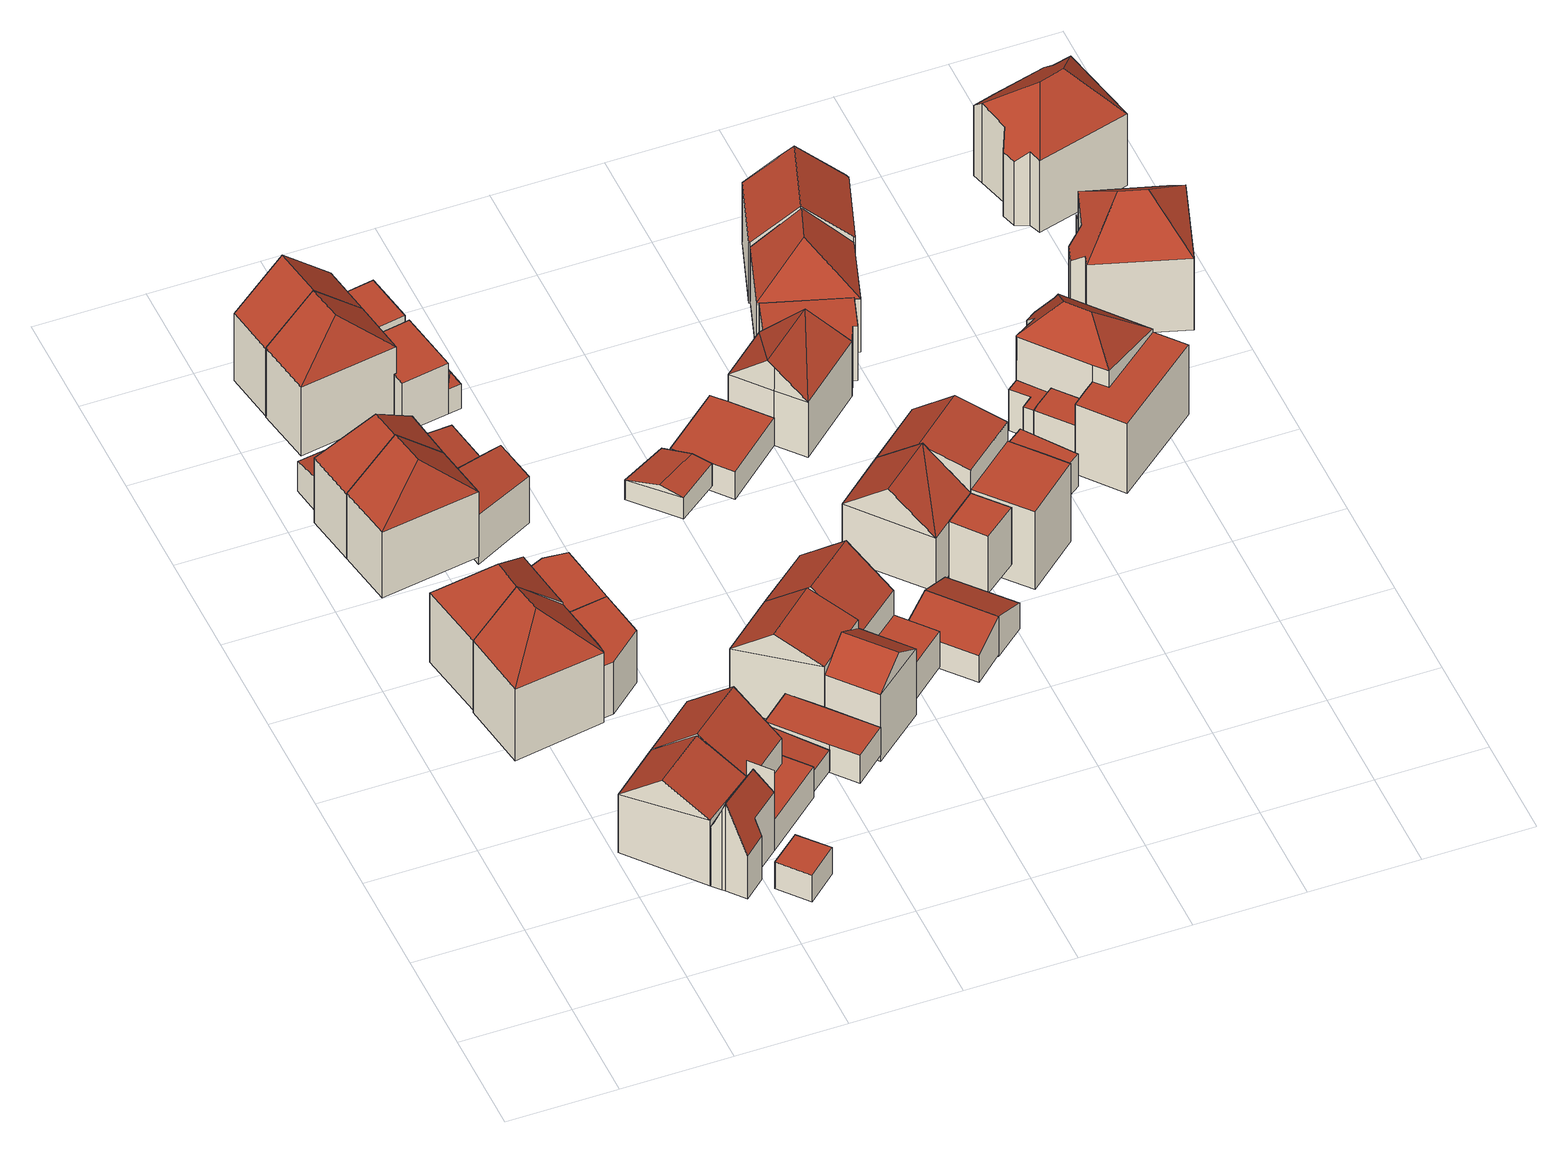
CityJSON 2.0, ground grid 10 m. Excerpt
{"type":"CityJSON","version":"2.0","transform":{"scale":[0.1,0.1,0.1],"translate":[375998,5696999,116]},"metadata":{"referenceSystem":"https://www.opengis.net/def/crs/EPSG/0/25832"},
"CityObjects":{
"building1":{"type":"Building","attributes":{"Gemeindeschluessel":"05954016","Geometrietyp2DReferenz":"3000","function":"31001_1010"},"address":[{"country":"Germany","locality":"Hattingen","thoroughfareNumber":"81","thoroughfareName":"Rathenaustraße"}],"children":["building1-1","building1-2"]},
"building1-1":{"type":"BuildingPart","attributes":{"roofType":"3100","measuredHeight":9.87},"parents":["building1"],"geometry":[{"type":"Solid","lod":"2","boundaries":[[[[0,1,2,3]],[[4,5,6,1,0]],[[3,2,7,8,9]],[[0,10,4]],[[9,11,3]],[[3,11,10,0]],[[4,10,11,9]],[[1,6,7,2]],[[5,4,9,8]],[[7,6,5,8]]]],"semantics":{"surfaces":[{"type":"WallSurface"},{"type":"RoofSurface"},{"type":"GroundSurface"},{"type":"ClosureSurface"}],"values":[[0,0,0,0,0,1,1,2,0,3]]}}]},
"building1-2":{"type":"BuildingPart","attributes":{"roofType":"5000","measuredHeight":9.74},"parents":["building1"],"geometry":[{"type":"Solid","lod":"2","boundaries":[[[[12,13,6,5]],[[14,15,13,12]],[[16,17,15,14]],[[18,19,17,16]],[[20,21,19,18]],[[22,23,21,20]],[[8,7,23,22]],[[18,16,14,12,24,20]],[[5,24,12]],[[8,22,20,24,5]],[[13,15,17,19,21,23,7,6]],[[7,8,5,6]]]],"semantics":{"surfaces":[{"type":"WallSurface"},{"type":"RoofSurface"},{"type":"GroundSurface"},{"type":"ClosureSurface"}],"values":[[0,0,0,0,0,0,0,1,1,1,2,3]]}}]},
"building2":{"type":"Building","attributes":{"Gemeindeschluessel":"05954016","Geometrietyp2DReferenz":"3000","function":"31001_1010","roofType":"5000","measuredHeight":12.03},"address":[{"country":"Germany","locality":"Hattingen","thoroughfareNumber":"55","thoroughfareName":"Erzbergerstraße"}],"geometry":[{"type":"Solid","lod":"2","boundaries":[[[[25,26,27,28]],[[29,30,26,25]],[[31,32,30,29]],[[33,34,32,31]],[[28,27,34,33]],[[35,36,33,31]],[[35,29,25,37,36]],[[36,37,28,33]],[[28,37,25]],[[29,35,31]],[[26,30,32,34,27]]]],"semantics":{"surfaces":[{"type":"WallSurface"},{"type":"RoofSurface"},{"type":"GroundSurface"}],"values":[[0,0,0,0,0,1,1,1,0,0,2]]}}]},
"building3":{"type":"Building","attributes":{"Gemeindeschluessel":"05954016","Geometrietyp2DReferenz":"3000","function":"31001_1010","roofType":"5000","measuredHeight":11.72},"address":[{"country":"Germany","locality":"Hattingen","thoroughfareNumber":"53","thoroughfareName":"Erzbergerstraße"}],"geometry":[{"type":"Solid","lod":"2","boundaries":[[[[28,38,39,37]],[[40,41,38,28]],[[42,43,41,40]],[[44,45,43,42]],[[46,47,45,44]],[[48,49,47,46]],[[50,51,49,48]],[[37,39,51,50]],[[44,42,40,52,46]],[[28,37,52,40]],[[50,48,46,52,37]],[[38,41,43,45,47,49,51,39]]]],"semantics":{"surfaces":[{"type":"WallSurface"},{"type":"RoofSurface"},{"type":"GroundSurface"}],"values":[[0,0,0,0,0,0,0,0,1,1,1,2]]}}]},
"building4":{"type":"Building","attributes":{"Gemeindeschluessel":"05954016","Geometrietyp2DReferenz":"3000","function":"31001_1010","roofType":"5000","measuredHeight":11.62},"address":[{"country":"Germany","locality":"Hattingen","thoroughfareNumber":"51","thoroughfareName":"Erzbergerstraße"}],"geometry":[{"type":"Solid","lod":"2","boundaries":[[[[53,54,55,56]],[[57,58,54,53]],[[59,60,58,57]],[[56,55,60,59]],[[53,61,57]],[[59,62,56]],[[56,62,61,53]],[[57,61,62,59]],[[54,58,60,55]]]],"semantics":{"surfaces":[{"type":"WallSurface"},{"type":"RoofSurface"},{"type":"GroundSurface"}],"values":[[0,0,0,0,1,0,1,1,2]]}}]},
"building5":{"type":"Building","attributes":{"Gemeindeschluessel":"05954016","Geometrietyp2DReferenz":"3000","function":"31001_1010","roofType":"5000","measuredHeight":11.52},"address":[{"country":"Germany","locality":"Hattingen","thoroughfareNumber":"49","thoroughfareName":"Erzbergerstraße"}],"geometry":[{"type":"Solid","lod":"2","boundaries":[[[[63,64,60,65]],[[66,67,64,63]],[[56,55,67,66]],[[65,60,55,56]],[[63,68,66]],[[56,69,65]],[[65,69,68,63]],[[66,68,69,56]],[[64,67,55,60]]]],"semantics":{"surfaces":[{"type":"WallSurface"},{"type":"RoofSurface"},{"type":"GroundSurface"}],"values":[[0,0,0,0,1,0,1,1,2]]}}]},
"building6":{"type":"Building","attributes":{"Gemeindeschluessel":"05954016","Geometrietyp2DReferenz":"3000","function":"51009_1610","roofType":"2100","measuredHeight":3.87},"geometry":[{"type":"Solid","lod":"2","boundaries":[[[[70,71,72,73]],[[74,75,71,70]],[[76,77,75,74]],[[73,72,77,76]],[[74,70,73,76]],[[71,75,77,72]]]],"semantics":{"surfaces":[{"type":"WallSurface"},{"type":"RoofSurface"},{"type":"GroundSurface"}],"values":[[0,0,0,0,1,2]]}}]},
"building7":{"type":"Building","attributes":{"Gemeindeschluessel":"05954016","Geometrietyp2DReferenz":"3000","function":"31001_1310","roofType":"1000","measuredHeight":3},"geometry":[{"type":"Solid","lod":"2","boundaries":[[[[78,79,80,81]],[[82,83,79,78]],[[84,85,83,82]],[[81,80,85,84]],[[82,78,81,84]],[[79,83,85,80]]]],"semantics":{"surfaces":[{"type":"WallSurface"},{"type":"RoofSurface"},{"type":"GroundSurface"}],"values":[[0,0,0,0,1,2]]}}]},
"building8":{"type":"Building","attributes":{"Gemeindeschluessel":"05954016","Geometrietyp2DReferenz":"3000","function":"31001_1010","roofType":"3100","measuredHeight":9.75},"address":[{"country":"Germany","locality":"Hattingen","thoroughfareNumber":"79","thoroughfareName":"Rathenaustraße"}],"geometry":[{"type":"Solid","lod":"2","boundaries":[[[[86,87,88,0]],[[89,90,87,86]],[[91,92,90,89]],[[0,88,92,91]],[[86,93,89]],[[91,94,0]],[[0,94,93,86]],[[89,93,94,91]],[[87,90,92,88]]]],"semantics":{"surfaces":[{"type":"WallSurface"},{"type":"RoofSurface"},{"type":"GroundSurface"}],"values":[[0,0,0,0,0,0,1,1,2]]}}]},
"building9":{"type":"Building","attributes":{"Gemeindeschluessel":"05954016","Geometrietyp2DReferenz":"3000","function":"31001_1010","roofType":"1000","measuredHeight":5.87},"geometry":[{"type":"Solid","lod":"2","boundaries":[[[[95,96,97,98]],[[99,100,96,95]],[[101,102,100,99]],[[103,104,102,101]],[[105,106,104,103]],[[107,108,106,105]],[[98,97,108,107]],[[105,103,101,99,95,98,107]],[[96,100,102,104,106,108,97]]]],"semantics":{"surfaces":[{"type":"WallSurface"},{"type":"RoofSurface"},{"type":"GroundSurface"}],"values":[[0,0,0,0,0,0,0,1,2]]}}]},
"building10":{"type":"Building","attributes":{"Gemeindeschluessel":"05954016","Geometrietyp2DReferenz":"3000","function":"31001_1010","roofType":"1000","measuredHeight":5.85},"geometry":[{"type":"Solid","lod":"2","boundaries":[[[[109,110,111,99]],[[112,113,110,109]],[[114,115,113,112]],[[116,117,115,114]],[[118,119,117,116]],[[120,121,119,118]],[[122,123,121,120]],[[103,124,123,122]],[[101,125,124,103]],[[99,111,125,101]],[[103,122,120,118,116,114,112,109,99,101]],[[110,113,115,117,119,121,123,124,125,111]]]],"semantics":{"surfaces":[{"type":"WallSurface"},{"type":"RoofSurface"},{"type":"GroundSurface"}],"values":[[0,0,0,0,0,0,0,0,0,0,1,2]]}}]},
"building11":{"type":"Building","attributes":{"Gemeindeschluessel":"05954016","Geometrietyp2DReferenz":"3000","function":"31001_1010"},"children":["building11-1","building11-2"]},
"building11-1":{"type":"BuildingPart","attributes":{"roofType":"1000","measuredHeight":3.45},"parents":["building11"],"geometry":[{"type":"Solid","lod":"2","boundaries":[[[[126,127,128,129]],[[130,131,127,126]],[[132,133,131,130]],[[134,13,133,132]],[[135,136,6,137]],[[129,128,136,135]],[[137,134,132,130,126,129,135]],[[127,131,133,13,6,136,128]],[[13,134,137,6]]]],"semantics":{"surfaces":[{"type":"WallSurface"},{"type":"RoofSurface"},{"type":"GroundSurface"},{"type":"ClosureSurface"}],"values":[[0,0,0,0,0,0,1,2,3]]}}]},
"building11-2":{"type":"BuildingPart","attributes":{"roofType":"9999","measuredHeight":9},"parents":["building11"],"geometry":[{"type":"Solid","lod":"2","boundaries":[[[[137,6,138]],[[137,138,139,134]],[[138,6,13,134,139]],[[13,6,137,134]]]],"semantics":{"surfaces":[{"type":"WallSurface"}],"values":[[0,0,0,0]]}}]},
"building12":{"type":"Building","attributes":{"Gemeindeschluessel":"05954016","Geometrietyp2DReferenz":"3000","function":"31001_1010","roofType":"5000","measuredHeight":11.95},"address":[{"country":"Germany","locality":"Hattingen","thoroughfareNumber":"47","thoroughfareName":"Erzbergerstraße"}],"geometry":[{"type":"Solid","lod":"2","boundaries":[[[[140,141,142,143]],[[144,145,141,140]],[[146,147,145,144]],[[148,149,147,146]],[[143,142,149,148]],[[150,148,146]],[[144,140,151,150,146]],[[150,151,143,148]],[[143,151,140]],[[141,145,147,149,142]]]],"semantics":{"surfaces":[{"type":"WallSurface"},{"type":"RoofSurface"},{"type":"GroundSurface"}],"values":[[0,0,0,0,0,1,1,1,0,2]]}}]},
"building13":{"type":"Building","attributes":{"Gemeindeschluessel":"05954016","Geometrietyp2DReferenz":"3000","function":"31001_1010","roofType":"3100","measuredHeight":11.8},"address":[{"country":"Germany","locality":"Hattingen","thoroughfareNumber":"45","thoroughfareName":"Erzbergerstraße"}],"geometry":[{"type":"Solid","lod":"2","boundaries":[[[[140,152,153,154]],[[155,156,152,140]],[[157,158,156,155]],[[154,153,158,157]],[[140,159,155]],[[157,160,154]],[[154,160,159,140]],[[155,159,160,157]],[[152,156,158,153]]]],"semantics":{"surfaces":[{"type":"WallSurface"},{"type":"RoofSurface"},{"type":"GroundSurface"}],"values":[[0,0,0,0,0,0,1,1,2]]}}]},
"building14":{"type":"Building","attributes":{"Gemeindeschluessel":"05954016","Geometrietyp2DReferenz":"3000","function":"31001_1010","roofType":"2100","measuredHeight":5.6},"geometry":[{"type":"Solid","lod":"2","boundaries":[[[[161,162,163,164]],[[165,166,162,161]],[[167,168,166,165]],[[169,170,168,167]],[[164,163,170,169]],[[167,165,161,164,169]],[[162,166,168,170,163]]]],"semantics":{"surfaces":[{"type":"WallSurface"},{"type":"RoofSurface"},{"type":"GroundSurface"}],"values":[[0,0,0,0,0,1,2]]}}]},
"building15":{"type":"Building","attributes":{"Gemeindeschluessel":"05954016","Geometrietyp2DReferenz":"3000","function":"31001_1010"},"children":["building15-1","building15-2"]},
"building15-1":{"type":"BuildingPart","attributes":{"roofType":"2100","measuredHeight":5.49},"parents":["building15"],"geometry":[{"type":"Solid","lod":"2","boundaries":[[[[171,172,173,174,175]],[[176,177,172,171]],[[178,179,180,177,176]],[[176,171,175,178]],[[172,177,180,173]],[[179,178,175,174]],[[173,180,179,174]]]],"semantics":{"surfaces":[{"type":"WallSurface"},{"type":"RoofSurface"},{"type":"GroundSurface"},{"type":"ClosureSurface"}],"values":[[0,0,0,1,2,0,3]]}}]},
"building15-2":{"type":"BuildingPart","attributes":{"roofType":"1000","measuredHeight":2.13},"parents":["building15"],"geometry":[{"type":"Solid","lod":"2","boundaries":[[[[181,182,180,179]],[[183,184,182,181]],[[174,173,184,183]],[[183,181,179,174]],[[182,184,173,180]],[[173,174,179,180]]]],"semantics":{"surfaces":[{"type":"WallSurface"},{"type":"RoofSurface"},{"type":"GroundSurface"},{"type":"ClosureSurface"}],"values":[[0,0,0,1,2,3]]}}]},
"building16":{"type":"Building","attributes":{"Gemeindeschluessel":"05954016","Geometrietyp2DReferenz":"3000","function":"31001_2460","roofType":"2100","measuredHeight":2.66},"geometry":[{"type":"Solid","lod":"2","boundaries":[[[[185,186,187,188]],[[189,190,186,185]],[[191,192,190,189]],[[188,187,192,191]],[[189,185,188,191]],[[186,190,192,187]]]],"semantics":{"surfaces":[{"type":"WallSurface"},{"type":"RoofSurface"},{"type":"GroundSurface"}],"values":[[0,0,0,0,1,2]]}}]},
"building17":{"type":"Building","attributes":{"Gemeindeschluessel":"05954016","Geometrietyp2DReferenz":"3000","function":"31001_2460","roofType":"1000","measuredHeight":3.07},"geometry":[{"type":"Solid","lod":"2","boundaries":[[[[193,194,195,196]],[[197,198,194,193]],[[199,200,198,197]],[[201,202,200,199]],[[203,204,202,201]],[[196,195,204,203]],[[201,199,197,193,196,203]],[[194,198,200,202,204,195]]]],"semantics":{"surfaces":[{"type":"WallSurface"},{"type":"RoofSurface"},{"type":"GroundSurface"}],"values":[[0,0,0,0,0,0,1,2]]}}]},
"building18":{"type":"Building","attributes":{"Gemeindeschluessel":"05954016","Geometrietyp2DReferenz":"3000","function":"31001_1010"},"children":["building18-1","building18-2"]},
"building18-1":{"type":"BuildingPart","attributes":{"roofType":"1000","measuredHeight":5.58},"parents":["building18"],"geometry":[{"type":"Solid","lod":"2","boundaries":[[[[205,206,207,208]],[[209,210,206,205]],[[211,212,210,209]],[[213,214,212,211]],[[215,216,217,214,213]],[[208,207,218,219,220]],[[215,213,211,209,205,208,220]],[[206,210,212,214,217,218,207]],[[216,215,220,219]],[[218,217,216,219]]]],"semantics":{"surfaces":[{"type":"WallSurface"},{"type":"RoofSurface"},{"type":"GroundSurface"},{"type":"ClosureSurface"}],"values":[[0,0,0,0,0,0,1,2,0,3]]}}]},
"building18-2":{"type":"BuildingPart","attributes":{"roofType":"5000","measuredHeight":3.69},"parents":["building18"],"geometry":[{"type":"Solid","lod":"2","boundaries":[[[[221,222,217,216]],[[223,224,222,221]],[[219,218,224,223]],[[219,223,225]],[[225,223,221,226]],[[221,216,226]],[[226,216,219,225]],[[222,224,218,217]],[[218,219,216,217]]]],"semantics":{"surfaces":[{"type":"WallSurface"},{"type":"RoofSurface"},{"type":"GroundSurface"},{"type":"ClosureSurface"}],"values":[[0,0,0,1,1,0,1,2,3]]}}]},
"building19":{"type":"Building","attributes":{"Gemeindeschluessel":"05954016","Geometrietyp2DReferenz":"3000","function":"31001_1010","roofType":"1000","measuredHeight":5.5},"geometry":[{"type":"Solid","lod":"2","boundaries":[[[[227,228,229,230]],[[231,232,228,227]],[[233,234,232,231]],[[230,229,234,233]],[[231,227,230,233]],[[228,232,234,229]]]],"semantics":{"surfaces":[{"type":"WallSurface"},{"type":"RoofSurface"},{"type":"GroundSurface"}],"values":[[0,0,0,0,1,2]]}}]},
"building20":{"type":"Building","attributes":{"Gemeindeschluessel":"05954016","Geometrietyp2DReferenz":"3000","function":"31001_1010","roofType":"5000","measuredHeight":9.71},"address":[{"country":"Germany","locality":"Hattingen","thoroughfareNumber":"77","thoroughfareName":"Rathenaustraße"}],"geometry":[{"type":"Solid","lod":"2","boundaries":[[[[235,236,237,238]],[[239,240,236,235]],[[241,242,240,239]],[[238,237,242,241]],[[243,235,238,244]],[[239,243,244,241]],[[235,243,239]],[[241,244,238]],[[236,240,242,237]]]],"semantics":{"surfaces":[{"type":"WallSurface"},{"type":"RoofSurface"},{"type":"GroundSurface"}],"values":[[0,0,0,0,1,1,0,0,2]]}}]},
"building21":{"type":"Building","attributes":{"Gemeindeschluessel":"05954016","Geometrietyp2DReferenz":"3000","function":"31001_1010","roofType":"5000","measuredHeight":9.58},"geometry":[{"type":"Solid","lod":"2","boundaries":[[[[245,246,247,248]],[[249,250,246,245]],[[251,252,250,249]],[[248,247,252,251]],[[253,254,248,251]],[[249,245,254,253]],[[248,254,245]],[[249,253,251]],[[246,250,252,247]]]],"semantics":{"surfaces":[{"type":"WallSurface"},{"type":"RoofSurface"},{"type":"GroundSurface"}],"values":[[0,0,0,0,1,1,0,0,2]]}}]},
"building22":{"type":"Building","attributes":{"Gemeindeschluessel":"05954016","Geometrietyp2DReferenz":"3000","function":"31001_1010","roofType":"3100","measuredHeight":9.95},"address":[{"country":"Germany","locality":"Hattingen","thoroughfareNumber":"75","thoroughfareName":"Rathenaustraße"}],"geometry":[{"type":"Solid","lod":"2","boundaries":[[[[255,256,236,235]],[[257,258,256,255]],[[259,240,258,257]],[[235,236,240,259]],[[255,260,257]],[[259,261,235]],[[235,261,260,255]],[[257,260,261,259]],[[256,258,240,236]]]],"semantics":{"surfaces":[{"type":"WallSurface"},{"type":"RoofSurface"},{"type":"GroundSurface"}],"values":[[0,0,0,0,0,0,1,1,2]]}}]},
"building23":{"type":"Building","attributes":{"Gemeindeschluessel":"05954016","Geometrietyp2DReferenz":"3000","function":"31001_1310","roofType":"3100","measuredHeight":2.91},"geometry":[{"type":"Solid","lod":"2","boundaries":[[[[262,263,264,265]],[[266,267,263,262]],[[268,269,267,266]],[[265,264,269,268]],[[262,270,266]],[[268,271,265]],[[265,271,270,262]],[[266,270,271,268]],[[263,267,269,264]]]],"semantics":{"surfaces":[{"type":"WallSurface"},{"type":"RoofSurface"},{"type":"GroundSurface"}],"values":[[0,0,0,0,0,0,1,1,2]]}}]},
"building24":{"type":"Building","attributes":{"Gemeindeschluessel":"05954016","Geometrietyp2DReferenz":"3000","function":"31001_1010","roofType":"1000","measuredHeight":3.95},"geometry":[{"type":"Solid","lod":"2","boundaries":[[[[272,273,274,275]],[[276,277,273,272]],[[278,279,277,276]],[[275,274,279,278]],[[276,272,275,278]],[[273,277,279,274]]]],"semantics":{"surfaces":[{"type":"WallSurface"},{"type":"RoofSurface"},{"type":"GroundSurface"}],"values":[[0,0,0,0,1,2]]}}]},
"building25":{"type":"Building","attributes":{"Gemeindeschluessel":"05954016","Geometrietyp2DReferenz":"3000","function":"31001_2460","roofType":"1000","measuredHeight":3.01},"geometry":[{"type":"Solid","lod":"2","boundaries":[[[[280,281,282,283]],[[284,285,281,280]],[[286,287,285,284]],[[288,289,287,286]],[[283,282,289,288]],[[286,284,280,283,288]],[[281,285,287,289,282]]]],"semantics":{"surfaces":[{"type":"WallSurface"},{"type":"RoofSurface"},{"type":"GroundSurface"}],"values":[[0,0,0,0,0,1,2]]}}]},
"building26":{"type":"Building","attributes":{"Gemeindeschluessel":"05954016","Geometrietyp2DReferenz":"3000","function":"31001_2460","roofType":"2100","measuredHeight":4.37},"geometry":[{"type":"Solid","lod":"2","boundaries":[[[[290,291,292,293]],[[294,295,291,290]],[[296,297,295,294]],[[293,292,297,296]],[[294,290,293,296]],[[291,295,297,292]]]],"semantics":{"surfaces":[{"type":"WallSurface"},{"type":"RoofSurface"},{"type":"GroundSurface"}],"values":[[0,0,0,0,1,2]]}}]},
"building27":{"type":"Building","attributes":{"Gemeindeschluessel":"05954016","Geometrietyp2DReferenz":"3000","function":"31001_2460","roofType":"2100","measuredHeight":4.45},"geometry":[{"type":"Solid","lod":"2","boundaries":[[[[293,298,299,300]],[[296,301,298,293]],[[302,303,301,296]],[[300,299,303,302]],[[296,293,300,302]],[[298,301,303,299]]]],"semantics":{"surfaces":[{"type":"WallSurface"},{"type":"RoofSurface"},{"type":"GroundSurface"}],"values":[[0,0,0,0,1,2]]}}]},
"building28":{"type":"Building","attributes":{"Gemeindeschluessel":"05954016","Geometrietyp2DReferenz":"3000","function":"31001_1010","roofType":"5000","measuredHeight":9.67},"address":[{"country":"Germany","locality":"Hattingen","thoroughfareNumber":"73","thoroughfareName":"Rathenaustraße"}],"geometry":[{"type":"Solid","lod":"2","boundaries":[[[[304,305,306,307]],[[308,309,305,304]],[[310,311,309,308]],[[307,306,311,310]],[[310,308,312]],[[312,313,310]],[[312,304,307,313]],[[304,312,308]],[[310,313,307]],[[305,309,311,306]]]],"semantics":{"surfaces":[{"type":"WallSurface"},{"type":"RoofSurface"},{"type":"GroundSurface"}],"values":[[0,0,0,0,1,1,1,0,0,2]]}}]},
"building29":{"type":"Building","attributes":{"Gemeindeschluessel":"05954016","Geometrietyp2DReferenz":"3000","function":"31001_1010","roofType":"1000","measuredHeight":6.37},"geometry":[{"type":"Solid","lod":"2","boundaries":[[[[308,314,315,316]],[[317,318,314,308]],[[319,320,318,317]],[[316,315,320,319]],[[317,308,316,319]],[[314,318,320,315]]]],"semantics":{"surfaces":[{"type":"WallSurface"},{"type":"RoofSurface"},{"type":"GroundSurface"}],"values":[[0,0,0,0,1,2]]}}]},
"building30":{"type":"Building","attributes":{"Gemeindeschluessel":"05954016","Geometrietyp2DReferenz":"3000","function":"31001_1010"},"address":[{"country":"Germany","locality":"Hattingen","thoroughfareNumber":"26","thoroughfareName":"Rathenaustraße"}],"children":["building30-1","building30-2"]},
"building30-1":{"type":"BuildingPart","attributes":{"roofType":"1000","measuredHeight":6.05},"parents":["building30"],"geometry":[{"type":"Solid","lod":"2","boundaries":[[[[321,322,323,324]],[[325,326,322,321]],[[327,328,326,325]],[[329,330,328,327]],[[331,332,330,329]],[[333,334,332,331]],[[331,329,327,325,321,324,333]],[[322,326,328,330,332,334,323]],[[324,323,334,333]]]],"semantics":{"surfaces":[{"type":"WallSurface"},{"type":"RoofSurface"},{"type":"GroundSurface"},{"type":"ClosureSurface"}],"values":[[0,0,0,0,0,0,1,2,3]]}}]},
"building30-2":{"type":"BuildingPart","attributes":{"roofType":"3100","measuredHeight":9.28},"parents":["building30"],"geometry":[{"type":"Solid","lod":"2","boundaries":[[[[335,289,336,337]],[[338,287,289,335]],[[324,323,287,338]],[[337,336,334,333]],[[337,333,339]],[[339,340,341,337]],[[340,339,324]],[[324,338,340]],[[341,340,338,335]],[[341,335,337]],[[339,333,324]],[[289,287,323,334,336]],[[333,334,323,324]]]],"semantics":{"surfaces":[{"type":"WallSurface"},{"type":"RoofSurface"},{"type":"GroundSurface"},{"type":"ClosureSurface"}],"values":[[0,0,0,0,1,1,1,1,0,0,0,2,3]]}}]},
"building31":{"type":"Building","attributes":{"Gemeindeschluessel":"05954016","Geometrietyp2DReferenz":"3000","function":"31001_1010","roofType":"3100","measuredHeight":9.89},"address":[{"country":"Germany","locality":"Hattingen","thoroughfareNumber":"71","thoroughfareName":"Rathenaustraße"}],"geometry":[{"type":"Solid","lod":"2","boundaries":[[[[342,343,344,345]],[[346,347,343,342]],[[348,349,347,346]],[[304,350,349,348]],[[345,344,350,304]],[[351,352,345,304]],[[353,352,351,354,355]],[[354,351,304,348]],[[355,354,348,346]],[[353,355,346,342]],[[352,353,342,345]],[[343,347,349,350,344]]]],"semantics":{"surfaces":[{"type":"WallSurface"},{"type":"RoofSurface"},{"type":"GroundSurface"}],"values":[[0,0,0,0,0,1,1,0,0,0,0,2]]}}]},
"building32":{"type":"Building","attributes":{"Gemeindeschluessel":"05954016","Geometrietyp2DReferenz":"3000","function":"31001_1010","roofType":"1000","measuredHeight":8.72},"geometry":[{"type":"Solid","lod":"2","boundaries":[[[[356,357,358,359]],[[360,361,357,356]],[[362,363,361,360]],[[364,365,363,362]],[[359,358,365,364]],[[362,360,356,359,364]],[[357,361,363,365,358]]]],"semantics":{"surfaces":[{"type":"WallSurface"},{"type":"RoofSurface"},{"type":"GroundSurface"}],"values":[[0,0,0,0,0,1,2]]}}]},
"building33":{"type":"Building","attributes":{"Gemeindeschluessel":"05954016","Geometrietyp2DReferenz":"3000","function":"31001_1010","roofType":"5000","measuredHeight":10.05},"address":[{"country":"Germany","locality":"Hattingen","thoroughfareNumber":"24","thoroughfareName":"Rathenaustraße"}],"geometry":[{"type":"Solid","lod":"2","boundaries":[[[[366,367,368,369]],[[370,371,367,366]],[[372,328,371,370]],[[373,326,328,372]],[[374,375,326,373]],[[369,368,375,374]],[[376,377,325,378,370]],[[379,376,370,366]],[[380,377,376,379]],[[325,377,374,373]],[[377,380,369,374]],[[380,379,366,369]],[[378,325,373,372]],[[378,372,370]],[[367,371,328,326,375,368]]]],"semantics":{"surfaces":[{"type":"WallSurface"},{"type":"RoofSurface"},{"type":"GroundSurface"}],"values":[[0,0,0,0,0,0,1,1,1,0,0,0,0,0,2]]}}]},
"building34":{"type":"Building","attributes":{"Gemeindeschluessel":"05954016","Geometrietyp2DReferenz":"3000","function":"31001_2460","roofType":"1000","measuredHeight":4.57},"geometry":[{"type":"Solid","lod":"2","boundaries":[[[[381,382,383,384]],[[385,386,382,381]],[[387,388,386,385]],[[389,390,388,387]],[[391,392,390,389]],[[384,383,392,391]],[[389,387,385,381,384,391]],[[382,386,388,390,392,383]]]],"semantics":{"surfaces":[{"type":"WallSurface"},{"type":"RoofSurface"},{"type":"GroundSurface"}],"values":[[0,0,0,0,0,0,1,2]]}}]},
"building35":{"type":"Building","attributes":{"Gemeindeschluessel":"05954016","Geometrietyp2DReferenz":"3000","function":"31001_1010","roofType":"3100","measuredHeight":10.44},"address":[{"country":"Germany","locality":"Hattingen","thoroughfareNumber":"22","thoroughfareName":"Rathenaustraße"}],"geometry":[{"type":"Solid","lod":"2","boundaries":[[[[393,394,395,396]],[[397,398,394,393]],[[399,400,398,397]],[[401,402,400,399]],[[403,404,402,401]],[[405,406,404,403]],[[407,408,406,405]],[[409,410,408,407]],[[411,412,410,409]],[[413,414,412,411]],[[415,416,414,413]],[[396,395,416,415]],[[409,407,405,403,401,399,411]],[[397,393,396,415,413,411,399]],[[394,398,400,402,404,406,408,410,412,414,416,395]]]],"semantics":{"surfaces":[{"type":"WallSurface"},{"type":"RoofSurface"},{"type":"GroundSurface"}],"values":[[0,0,0,0,0,0,0,0,0,0,0,0,1,1,2]]}}]},
"building36":{"type":"Building","attributes":{"Gemeindeschluessel":"05954016","Geometrietyp2DReferenz":"3000","function":"31001_2460","roofType":"1000","measuredHeight":3.63},"geometry":[{"type":"Solid","lod":"2","boundaries":[[[[417,418,419,420]],[[421,422,418,417]],[[423,386,422,421]],[[424,382,386,423]],[[420,419,382,424]],[[423,421,417,420,424]],[[418,422,386,382,419]]]],"semantics":{"surfaces":[{"type":"WallSurface"},{"type":"RoofSurface"},{"type":"GroundSurface"}],"values":[[0,0,0,0,0,1,2]]}}]},
"building37":{"type":"Building","attributes":{"Gemeindeschluessel":"05954016","Geometrietyp2DReferenz":"3000","function":"31001_1010","roofType":"2100","measuredHeight":3.18},"geometry":[{"type":"Solid","lod":"2","boundaries":[[[[425,426,427,428]],[[429,414,426,425]],[[430,410,414,429]],[[428,427,410,430]],[[429,425,428,430]],[[426,414,410,427]]]],"semantics":{"surfaces":[{"type":"WallSurface"},{"type":"RoofSurface"},{"type":"GroundSurface"}],"values":[[0,0,0,0,1,2]]}}]},
"building38":{"type":"Building","attributes":{"Gemeindeschluessel":"05954016","Geometrietyp2DReferenz":"3000","function":"31001_1010"},"address":[{"country":"Germany","locality":"Hattingen","thoroughfareNumber":"69","thoroughfareName":"Rathenaustraße"}],"children":["building38-1","building38-2","building38-3"]},
"building38-1":{"type":"BuildingPart","attributes":{"roofType":"3200","measuredHeight":12.2},"parents":["building38"],"geometry":[{"type":"Solid","lod":"2","boundaries":[[[[431,432,433,434]],[[435,436,432,431]],[[437,438,436,435]],[[439,440,438,437]],[[441,442,440,439]],[[443,444,442,441]],[[445,446,444,443]],[[447,448,449,446,445]],[[434,433,450,451,452]],[[439,437,435,431,434,453,441]],[[443,454,445]],[[452,447,445,454,453,434]],[[441,453,454,443]],[[432,436,438,440,442,444,446,449,455,450,433]],[[451,456,457,448,447,452]],[[450,455,456,451]],[[456,455,449,448,457]]]],"semantics":{"surfaces":[{"type":"WallSurface"},{"type":"RoofSurface"},{"type":"GroundSurface"},{"type":"ClosureSurface"}],"values":[[0,0,0,0,0,0,0,0,0,1,1,1,1,2,0,3,3]]}}]},
"building38-2":{"type":"BuildingPart","attributes":{"roofType":"1000","measuredHeight":4.65},"parents":["building38"],"geometry":[{"type":"Solid","lod":"2","boundaries":[[[[458,459,460,461]],[[462,463,459,458]],[[451,450,463,462]],[[461,460,464,465]],[[456,451,462,458,461,465]],[[459,463,450,455,464,460]],[[450,451,456,455]],[[455,456,465,464]]]],"semantics":{"surfaces":[{"type":"WallSurface"},{"type":"RoofSurface"},{"type":"GroundSurface"},{"type":"ClosureSurface"}],"values":[[0,0,0,0,1,2,3,3]]}}]},
"building38-3":{"type":"BuildingPart","attributes":{"roofType":"1000","measuredHeight":5.17},"parents":["building38"],"geometry":[{"type":"Solid","lod":"2","boundaries":[[[[466,467,449,448]],[[468,469,467,466]],[[470,471,469,468]],[[472,465,464,471,470]],[[470,468,466,448,457,472]],[[449,467,469,471,464,455]],[[455,456,457,448,449]],[[465,472,457,456]],[[455,464,465,456]]]],"semantics":{"surfaces":[{"type":"WallSurface"},{"type":"RoofSurface"},{"type":"GroundSurface"},{"type":"ClosureSurface"}],"values":[[0,0,0,0,1,2,3,0,3]]}}]},
"building39":{"type":"Building","attributes":{"Gemeindeschluessel":"05954016","Geometrietyp2DReferenz":"3000","function":"31001_1010","roofType":"1000","measuredHeight":7.81},"geometry":[{"type":"Solid","lod":"2","boundaries":[[[[473,474,475,476]],[[477,478,474,473]],[[479,480,478,477]],[[481,482,480,479]],[[483,484,482,481]],[[485,486,484,483]],[[476,475,486,485]],[[483,481,479,477,473,476,485]],[[474,478,480,482,484,486,475]]]],"semantics":{"surfaces":[{"type":"WallSurface"},{"type":"RoofSurface"},{"type":"GroundSurface"}],"values":[[0,0,0,0,0,0,0,1,2]]}}]},
"building40":{"type":"Building","attributes":{"Gemeindeschluessel":"05954016","Geometrietyp2DReferenz":"3000","function":"31001_1010"},"address":[{"country":"Germany","locality":"Hattingen","thoroughfareNumber":"67","thoroughfareName":"Rathenaustraße"}],"children":["building40-1","building40-2"]},
"building40-1":{"type":"BuildingPart","attributes":{"roofType":"3200","measuredHeight":11.96},"parents":["building40"],"geometry":[{"type":"Solid","lod":"2","boundaries":[[[[487,488,489,490]],[[491,492,488,487]],[[493,494,492,491]],[[495,496,494,493]],[[497,498,496,495]],[[499,500,498,497]],[[501,502,500,499]],[[503,502,501]],[[490,489,504,505,506]],[[499,497,495,493,491,507,501]],[[490,508,487]],[[487,508,507,491]],[[506,501,507,508,490]],[[488,492,494,496,498,500,502,504,489]],[[505,503,501,506]],[[504,502,503,505]]]],"semantics":{"surfaces":[{"type":"WallSurface"},{"type":"RoofSurface"},{"type":"GroundSurface"},{"type":"ClosureSurface"}],"values":[[0,0,0,0,0,0,0,0,0,1,1,1,1,2,0,3]]}}]},
"building40-2":{"type":"BuildingPart","attributes":{"roofType":"2100","measuredHeight":5.95},"parents":["building40"],"geometry":[{"type":"Solid","lod":"2","boundaries":[[[[509,510,511,512]],[[513,514,510,509]],[[505,504,514,513]],[[515,516,502,503]],[[517,518,516,515]],[[519,520,518,517]],[[521,522,520,519]],[[512,511,522,521]],[[519,517,515,503,505,513,509,512,521]],[[510,514,504,502,516,518,520,522,511]],[[502,504,505,503]]]],"semantics":{"surfaces":[{"type":"WallSurface"},{"type":"RoofSurface"},{"type":"GroundSurface"},{"type":"ClosureSurface"}],"values":[[0,0,0,0,0,0,0,0,1,2,3]]}}]},
"building41":{"type":"Building","attributes":{"Gemeindeschluessel":"05954016","Geometrietyp2DReferenz":"3000","function":"31001_1010"},"address":[{"country":"Germany","locality":"Hattingen","thoroughfareNumber":"65","thoroughfareName":"Rathenaustraße"}],"children":["building41-1","building41-2"]},
"building41-1":{"type":"BuildingPart","attributes":{"roofType":"3200","measuredHeight":12.03},"parents":["building41"],"geometry":[{"type":"Solid","lod":"2","boundaries":[[[[523,524,525,526,527]],[[528,529,524,523]],[[530,531,529,528]],[[532,533,531,530]],[[534,535,533,532]],[[536,537,535,534]],[[538,539,537,536]],[[540,541,539,538]],[[542,543,541,540]],[[544,545,543,542]],[[546,547,548,545,544]],[[528,549,530]],[[540,538,536,534,532,550,542]],[[523,527,546,544,542,550,549,528]],[[530,549,550,532]],[[524,529,531,533,535,537,539,541,543,545,548,525]],[[526,547,546,527]],[[525,548,547,526]]]],"semantics":{"surfaces":[{"type":"WallSurface"},{"type":"RoofSurface"},{"type":"GroundSurface"},{"type":"ClosureSurface"}],"values":[[0,0,0,0,0,0,0,0,0,0,0,1,1,1,1,2,0,3]]}}]},
"building41-2":{"type":"BuildingPart","attributes":{"roofType":"5000","measuredHeight":3},"parents":["building41"],"geometry":[{"type":"Solid","lod":"2","boundaries":[[[[551,552,553,554]],[[555,556,552,551]],[[526,525,556,555]],[[557,558,548,547]],[[559,560,558,557]],[[554,553,560,559]],[[526,555,561,562,563,547]],[[551,554,561,555]],[[559,562,561,554]],[[557,563,562,559]],[[547,563,557]],[[552,556,525,548,558,560,553]],[[525,526,547,548]]]],"semantics":{"surfaces":[{"type":"WallSurface"},{"type":"RoofSurface"},{"type":"GroundSurface"},{"type":"ClosureSurface"}],"values":[[0,0,0,0,0,0,1,1,1,1,1,2,3]]}}]}
},
"vertices":[
[134,157,102],[134,157,38],[89,118,38],[89,118,103],[190,91,110],[190,91,103],[190,91,38],[143,54,38],[143,54,103],[143,54,111],[161,126,136],[115,88,136],
[206,72,103],[206,72,38],[180,50,103],[180,50,38],[184,45,86],[184,45,38],[165,28,86],[165,28,38],[152,44,136],[152,44,38],[150,46,127],[150,46,38],[188,73,135],
[127,327,116],[127,327,38],[43,313,38],[43,313,118],[135,273,117],[135,273,38],[136,262,116],[136,262,38],[53,248,118],[53,248,38],[136,262,117],[89,291,158],[84,320,158],
[43,313,41],[84,320,41],[32,378,118],[32,378,41],[38,379,118],[38,379,41],[109,388,117],[109,388,41],[118,389,117],[118,389,41],[125,340,118],[125,340,41],[127,327,118],[127,327,41],[80,350,158],
[111,466,124],[111,466,51],[102,519,51],[102,519,124],[21,452,124],[21,452,51],[12,505,124],[12,505,51],[63,478,167],[57,512,167],
[4,554,123],[4,554,51],[12,505,123],[95,568,124],[95,568,51],[52,541,166],[57,512,166],
[90,567,91],[90,567,52],[84,604,52],[84,604,85],[11,555,91],[11,555,52],[5,592,85],[5,592,52],
[218,57,65],[218,57,35],[191,34,35],[191,34,65],[240,32,65],[240,32,35],[213,8,65],[213,8,35],
[182,198,102],[182,198,40],[134,157,40],[237,131,100],[237,131,40],[190,91,100],[190,91,40],[209,165,138],[161,125,138],
[127,327,89],[127,327,31],[135,273,31],[135,273,89],[125,340,89],[125,340,31],[149,344,89],[149,344,31],[174,348,89],[174,348,31],[181,302,89],[181,302,31],[150,275,89],[150,275,31],
[118,389,89],[118,389,30],[125,340,30],[109,388,89],[109,388,30],[107,397,89],[107,397,30],[121,399,89],[121,399,30],[143,409,89],[143,409,30],[165,407,89],[165,407,30],[172,362,89],[172,362,30],[174,348,30],[149,344,30],
[220,164,72],[220,164,38],[214,159,38],[214,159,72],[258,119,72],[258,119,38],[259,117,72],[259,117,38],[206,72,72],[237,131,72],[237,131,38],[190,91,72],
[190,91,128],[206,72,128],
[105,697,126],[105,697,50],[15,683,50],[15,683,127],[106,691,126],[106,691,50],[113,645,126],[113,645,50],[24,630,127],[24,630,50],[65,657,169],[59,690,169],
[105,697,51],[97,745,51],[97,745,126],[15,683,126],[15,683,51],[7,731,126],[7,731,51],[60,690,169],[52,738,169],
[102,519,98],[102,519,43],[111,466,43],[111,466,98],[151,535,95],[151,535,43],[160,538,94],[160,538,43],[167,495,95],[167,495,43],
[102,519,99],[102,519,45],[139,531,45],[139,531,66],[139,531,95],[95,568,99],[95,568,45],[132,574,95],[132,574,66],[132,574,45],
[144,576,66],[144,576,45],[151,535,66],[151,535,45],
[282,139,63],[282,139,40],[244,184,40],[244,184,66],[258,119,63],[258,119,40],[220,164,66],[220,164,40],
[272,208,69],[272,208,38],[244,184,38],[244,184,69],[295,181,69],[295,181,38],[328,142,69],[328,142,38],[300,118,69],[300,118,38],[282,139,69],[282,139,38],
[111,644,97],[111,644,41],[113,632,41],[113,632,97],[113,645,97],[113,645,41],[106,691,97],[106,691,41],[135,696,97],[135,696,41],[146,698,97],[146,698,68],[146,698,41],[156,639,41],[156,639,68],[156,639,97],
[159,700,68],[159,700,41],[168,641,68],[168,641,41],[161,647,78],[152,699,78],
[137,752,97],[137,752,42],[97,745,42],[97,745,97],[145,704,97],[145,704,42],[105,697,97],[105,697,42],
[286,286,97],[286,286,33],[239,246,33],[239,246,97],[341,221,114],[341,221,33],[295,181,114],[295,181,33],[311,256,130],[265,216,130],
[341,221,105],[341,221,31],[295,181,31],[295,181,105],[375,181,105],[375,181,31],[328,142,105],[328,142,31],[352,161,127],[318,201,127],
[333,325,97],[333,325,33],[388,260,95],[388,260,33],[341,221,95],[360,293,132],[313,254,132],
[294,523,55],[294,523,32],[253,501,32],[253,501,54],[324,489,57],[324,489,32],[288,462,56],[288,462,32],[312,502,61],[274,478,61],
[388,260,68],[388,260,28],[341,221,28],[341,221,68],[415,228,68],[415,228,28],[368,188,68],[368,188,28],
[300,519,56],[300,519,25],[338,474,25],[338,474,56],[353,564,56],[353,564,25],[364,552,56],[364,552,25],[391,520,56],[391,520,25],
[440,206,51],[440,206,21],[467,230,21],[467,230,64],[396,258,51],[396,258,21],[424,281,64],[424,281,21],
[467,230,19],[495,253,19],[495,253,48],[424,281,19],[451,304,48],[451,304,19],
[436,413,90],[436,413,29],[390,374,29],[390,374,90],[491,347,89],[491,347,29],[445,309,89],[445,309,29],[463,381,125],[417,342,125],
[491,347,25],[462,323,25],[462,323,89],[515,319,89],[515,319,25],[485,295,89],[485,295,25],
[409,587,86],[409,587,25],[406,588,25],[406,588,86],[419,619,86],[419,619,25],[492,596,86],[492,596,25],[482,564,86],[482,564,25],[478,565,86],[478,565,25],[471,549,86],[471,549,25],
[391,520,86],[411,497,25],[411,497,86],[364,552,86],[438,568,118],[387,524,118],[391,520,113],
[527,403,90],[527,403,24],[484,454,24],[484,454,90],[540,388,90],[540,388,24],[491,347,90],[491,347,24],[436,413,24],[461,383,123],[509,424,123],[527,403,118],[491,347,114],[540,388,114],
[540,388,93],[540,388,6],[491,347,6],[491,347,93],[562,362,93],[562,362,6],[577,344,93],[577,344,6],[529,303,93],[529,303,6],
[517,657,84],[517,657,25],[437,682,25],[437,682,84],[497,594,84],[497,594,25],[492,596,84],[419,619,84],[417,620,84],[417,620,25],[466,638,126],[417,620,86],[492,596,85],[477,670,126],[437,682,86],
[552,425,55],[552,425,9],[527,403,9],[527,403,55],[584,382,55],[584,382,9],[579,378,55],[579,378,9],[562,362,55],[562,362,9],[540,388,55],[540,388,9],
[518,656,90],[518,656,23],[540,723,23],[540,723,90],[517,657,91],[517,657,23],[476,670,128],[476,670,23],[437,682,91],[437,682,23],[436,683,90],[436,683,23],[458,750,90],[458,750,23],[485,741,116],[485,741,23],[488,741,118],[488,741,23],[498,737,128],[498,737,23],[538,724,92],[538,724,23],[539,723,91],[539,723,23],
[574,443,45],[574,443,9],[551,426,9],[551,426,45],[606,398,45],[606,398,9],[584,382,45],[552,425,45],
[537,750,54],[537,750,23],[495,764,23],[495,764,52],[538,724,55],[488,741,52],
[614,510,94],[614,510,6],[590,491,6],[590,491,100],[614,527,77],[614,527,6],[625,536,74],[625,536,6],[641,533,87],[641,533,6],[646,538,85],[646,538,6],[701,471,85],[701,471,6],[644,425,100],[644,425,6],[634,436,100],[634,436,58],[634,436,6],[590,490,6],[590,490,52],[590,490,100],[630,487,128],[646,467,128],[610,465,6],[610,465,52],[610,465,58],
[593,467,52],[593,467,6],[583,459,6],[583,459,52],[580,482,52],[580,482,6],[591,450,6],[591,450,52],
[624,428,58],[624,428,6],[611,417,58],[611,417,6],[587,446,58],[587,446,6],[591,450,58],
[624,428,82],[624,428,4],[611,417,4],[611,417,82],[634,436,82],[634,436,4],[644,425,82],[644,425,4],[701,471,82],[701,471,4],[722,446,82],[722,446,4],[641,380,82],[641,380,4],
[765,539,80],[765,539,0],[787,610,0],[787,610,91],[682,565,80],[682,565,0],[684,573,82],[684,573,0],[676,584,70],[676,584,0],[680,598,72],[680,598,0],[694,604,86],[694,604,0],[704,636,91],[704,636,0],[704,636,60],[773,615,0],[773,615,60],[773,615,91],[722,596,120],[746,589,120],
[782,642,47],[782,642,0],[744,653,0],[744,653,47],[776,623,56],[776,623,0],[706,645,56],[706,645,0],[727,639,56],[727,639,0],[731,652,49],[731,652,0],[742,648,49],[742,648,0],
[742,781,90],[742,781,1],[739,792,1],[739,792,18],[739,792,78],[759,785,90],[759,785,1],[779,714,81],[779,714,1],[693,690,81],[693,690,1],[689,701,83],[689,701,1],[677,706,72],[677,706,1],[673,719,73],[673,719,1],[680,733,86],[680,733,1],[672,761,90],[672,761,1],[669,772,79],[669,772,1],[690,779,78],[690,779,18],[690,779,1],[736,744,121],[712,737,121],
[734,808,18],[734,808,1],[700,799,1],[700,799,18],[736,800,31],[736,800,1],[687,791,18],[687,791,1],[701,795,18],[701,795,1],[710,793,31],[709,791,28],[695,787,28]
]}
